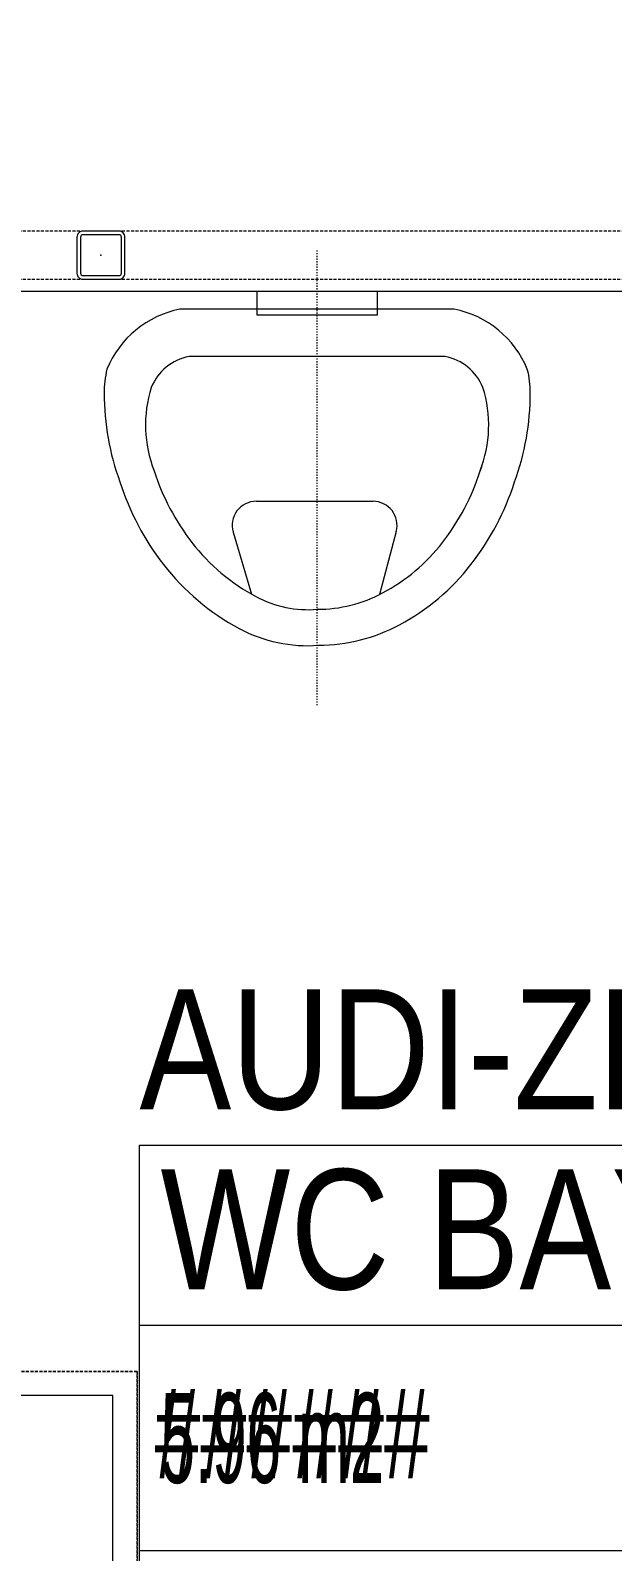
# Model space of a CAD drawing. Extents: x -1457 to 23780, y -2071 to 4205.
# Drawn here: x 1255.6 to 1304.1, y 412 to 538.7 of the extents above; entities that cross this region are included whole.
import ezdxf
from ezdxf.enums import TextEntityAlignment as Align

# ---------------------------------------------------------------- set-up
doc = ezdxf.new("R2010")
doc.units = 0
doc.header["$MEASUREMENT"] = 0
doc.linetypes.add('DOT2', pattern=[0.125, 0, -0.125])
doc.linetypes.add('HIDDEN', pattern=[0.375, 0.25, -0.125])
doc.layers.get('0').update_dxf_attribs({"color": 9, "lineweight": 9})
doc.layers.add('21', color=9, linetype='Continuous', lineweight=9)
doc.layers.add('M-TEFRIS2-015', color=129, linetype='Continuous', lineweight=9)
doc.styles.add('Arial', font='arial.ttf', dxfattribs={"height": 2.5})
doc.styles.add('MuuM_TEXT-STANDART', font='ARIALN.TTF')

# ---------------------------------------------------------------- blocks, each defined once
blk = doc.blocks.new('v-k-pisuar01-p-s')
at = {"linetype": 'DOT2'}
blk.add_line((0, -33), (0, 5), dxfattribs=at)
for p, q in [((-5.07, -16), (4.66, -16)), ((-6.98, -18.56), (-5.47, -23.73)), ((6.59, -18.52), (5.19, -23.78))]:
    blk.add_line(p, q)
blk.add_lwpolyline([(-5, -0.5), (-5, 1.5), (5, 1.5), (5, -0.5)], close=True)
for points in [[(11.42, 0), (-11.42, 0, 0.252384), (-17.51, -5, 0.055826), (-17.74, -7, 0.088182), (-16.42, -14.39, 0.087476), (-12.79, -21.28, 0.105521), (-6.48, -26.6, 0.141396), (0.13, -28, 0.121036), (6.87, -26.29, 0.105521), (12.81, -21.28, 0.087476), (16.45, -14.39, 0.088182), (17.76, -7, 0.066704), (17.51, -5, 0.252384), (11.42, 0)], [(13.57, -13.47, 0.172375), (13.81, -6.52, 0.252384), (10.66, -3.93), (-10.66, -3.93, 0.252384), (-13.81, -6.52, 0.172375), (-13.57, -13.47, 0.087476), (-10.42, -19.44, 0.105521), (-5.06, -23.95, 0.144004), (0.01, -25, 0.123151), (5.45, -23.64, 0.105521), (10.44, -19.44, 0.087476), (13.59, -13.47)]]:
    blk.add_lwpolyline(points, format="xyb")
for centre, radius, start, end in [((1.16, -7.48), 15.9, 200.6506, 202.1301), ((-1.14, -7.48), 15.9, 337.8699, 339.3494), ((-5.07, -18), 2, 90, 196.3895), ((4.66, -18), 2, 345.0686, 90)]:
    blk.add_arc(centre, radius, start, end)
blk = doc.blocks.new('0_roomno2')
blk.add_lwpolyline([(19.375, -10.5), (0, -10.5), (0, 0), (19.375, 0)], close=True)
for points in [[(0, -3), (19.375, -3)], [(8.125, -3), (8.125, -10.5)], [(11.875, -3), (11.875, -10.5)], [(15.625, -3), (15.625, -10.5)], [(0, -6.75), (8.125, -6.75)]]:
    blk.add_lwpolyline(points)
at = {"style": 'MuuM_TEXT-STANDART', "width": 0.6}
blk.add_text('H:', height=1.5, dxfattribs=at).set_placement((0.35, -8.608), align=Align.MIDDLE_LEFT)
at = {"style": 'Arial'}
blk.add_attdef('ODANO', (0, 1.17), '', height=2, dxfattribs=at)
blk.add_attdef('MEKANADI', text='', height=2, dxfattribs=at).set_placement((0.35, -3), align=Align.BOTTOM_LEFT)
at = {"style": 'MuuM_TEXT-STANDART', "width": 0.6}
for tag, p in [('YER01', (10, -4.5)), ('TAVAN01', (13.75, -4.5)), ('DUVAR01', (17.5, -4.5)), ('YER02', (10, -6.75)), ('TAVAN02', (13.75, -6.75)), ('DUVAR02', (17.5, -6.75)), ('YER03', (10, -9)), ('TAVAN03', (13.75, -9)), ('DUVAR03', (17.5, -9))]:
    blk.add_attdef(tag, text='', height=1.5, dxfattribs=at).set_placement(p, align=Align.MIDDLE_CENTER)
for tag, p in [('M2', (0.35, -4.875)), ('TEMIZTAVANYUKSEKLIGI', (1.8, -8.608))]:
    blk.add_attdef(tag, text='', height=1.5, dxfattribs=at).set_placement(p, align=Align.MIDDLE_LEFT)
blk = doc.blocks.new('etrgfgg')
blk = doc.blocks.new('Prf-40x40')
for points in [[(1.5, -2), (-1.5, -2, -0.414214), (-2, -1.5), (-2, 1.5, -0.414214), (-1.5, 2), (1.5, 2, -0.414214), (2, 1.5), (2, -1.5, -0.414214)], [(1.5, -1.7), (-1.5, -1.7, -0.414214), (-1.7, -1.5), (-1.7, 1.5, -0.414214), (-1.5, 1.7), (1.5, 1.7, -0.414214), (1.7, 1.5), (1.7, -1.5, -0.414214)]]:
    blk.add_lwpolyline(points, format="xyb", close=True)
blk.add_point((0, 0))
blk = doc.blocks.new('p-kolon_80x80')
blk.add_lwpolyline([(-40, -40), (40, -40), (40, 40), (-40, 40)], close=True)

msp = doc.modelspace()

# ---------------------------------------------------------------- linework, layer by layer
at = {"layer": 'M-TEFRIS2-015', "linetype": 'HIDDEN', "lineweight": 0}
for points in [[(1182.5, 518), (1182.5, 517), (1387.5, 517), (1387.5, 517), (1387.5, 517), (1387.5, 517), (1387.5, 517), (1387.5, 502), (1397.5, 502), (1397.5, 610), (1387.5, 610), (1387.5, 550), (1387.5, 550), (1387.5, 550), (1387.5, 550), (1387.5, 550), (1202.5, 550), (1202.5, 720), (1387.5, 720), (1387.5, 710), (1397.5, 710), (1397.5, 735), (1182.5, 735)], [(1184.5, 518), (1184.5, 518), (1388.5, 518), (1388.5, 503), (1396.5, 503), (1396.5, 609), (1388.5, 609), (1388.5, 549), (1201.5, 549), (1201.5, 721), (1388.5, 721), (1388.5, 711), (1396.5, 711), (1396.5, 734), (1182.5, 734)], [(1392.5, 503.5), (1392.5, 522), (1183, 522)], [(1182.5, 427), (1264.5, 427), (1264.5, 345)]]:
    msp.add_lwpolyline(points, dxfattribs=at)
msp.add_lwpolyline([(1387.5, 347), (1264.5, 347), (1264.5, 427), (1184.5, 427), (1184.5, 517), (1387.5, 517)], close=True, dxfattribs=at)

# ---------------------------------------------------------------- block references
at = {"layer": 'M-TEFRIS2-015', "linetype": 'HIDDEN', "lineweight": 0, "xscale": -1}
msp.add_blockref('Prf-40x40', (1261.5, 520), dxfattribs=at)
at = {"layer": 'M-TEFRIS2-015', "linetype": 'HIDDEN', "lineweight": 0}
for name, p in [('v-k-pisuar01-p-s', (1279.5, 515.5)), ('p-kolon_80x80', (1222.5, 385))]:
    msp.add_blockref(name, p, dxfattribs=at)
ref = msp.add_blockref('0_roomno2', (1264.71, 445.85), dxfattribs=dict(at, xscale=5, yscale=5, zscale=5))
ref.add_attrib('ODANO', 'AUDI-ZK-05', dxfattribs={"layer": '0', "height": 10, "style": 'MuuM_TEXT-STANDART'}).set_placement((1264.71, 445.85), align=Align.BOTTOM_LEFT)
ref.add_attrib('MEKANADI', 'WC BAY', dxfattribs={"layer": '0', "height": 10, "style": 'MuuM_TEXT-STANDART'}).set_placement((1266.46, 430.85), align=Align.BOTTOM_LEFT)
ref.add_attrib('M2', '5.96 m2', dxfattribs={"layer": '0', "height": 7.5, "style": 'MuuM_TEXT-STANDART', "width": 0.6}).set_placement((1266.46, 421.47), align=Align.MIDDLE_LEFT)
ref.add_attrib('TEMIZTAVANYUKSEKLIGI', '2.40 M', dxfattribs={"layer": '0', "height": 7.5, "style": 'MuuM_TEXT-STANDART', "width": 0.6}).set_placement((1273.71, 402.81), align=Align.MIDDLE_LEFT)
ref.add_attrib('YER01', 'Y08', dxfattribs={"layer": '0', "height": 7.5, "style": 'MuuM_TEXT-STANDART', "width": 0.6}).set_placement((1314.71, 423.35), align=Align.MIDDLE_CENTER)
ref.add_attrib('TAVAN01', 'T01', dxfattribs={"layer": '0', "height": 7.5, "style": 'MuuM_TEXT-STANDART', "width": 0.6}).set_placement((1333.46, 423.35), align=Align.MIDDLE_CENTER)
ref.add_attrib('DUVAR01', 'D11', dxfattribs={"layer": '0', "height": 7.5, "style": 'MuuM_TEXT-STANDART', "width": 0.6}).set_placement((1352.21, 423.35), align=Align.MIDDLE_CENTER)
ref.add_attrib('TAVAN02', 'T09', dxfattribs={"layer": '0', "height": 7.5, "style": 'MuuM_TEXT-STANDART', "width": 0.6}).set_placement((1333.46, 412.1), align=Align.MIDDLE_CENTER)
ref = msp.add_blockref('etrgfgg', (1265.96, 415.85), dxfattribs=at)
ref.add_attrib('ASSSS', '######', dxfattribs={"layer": '21', "height": 7.5, "style": 'MuuM_TEXT-STANDART', "width": 0.8}).set_placement((1265.96, 415.85), align=Align.BOTTOM_LEFT)

doc.saveas('drawing.dxf')
